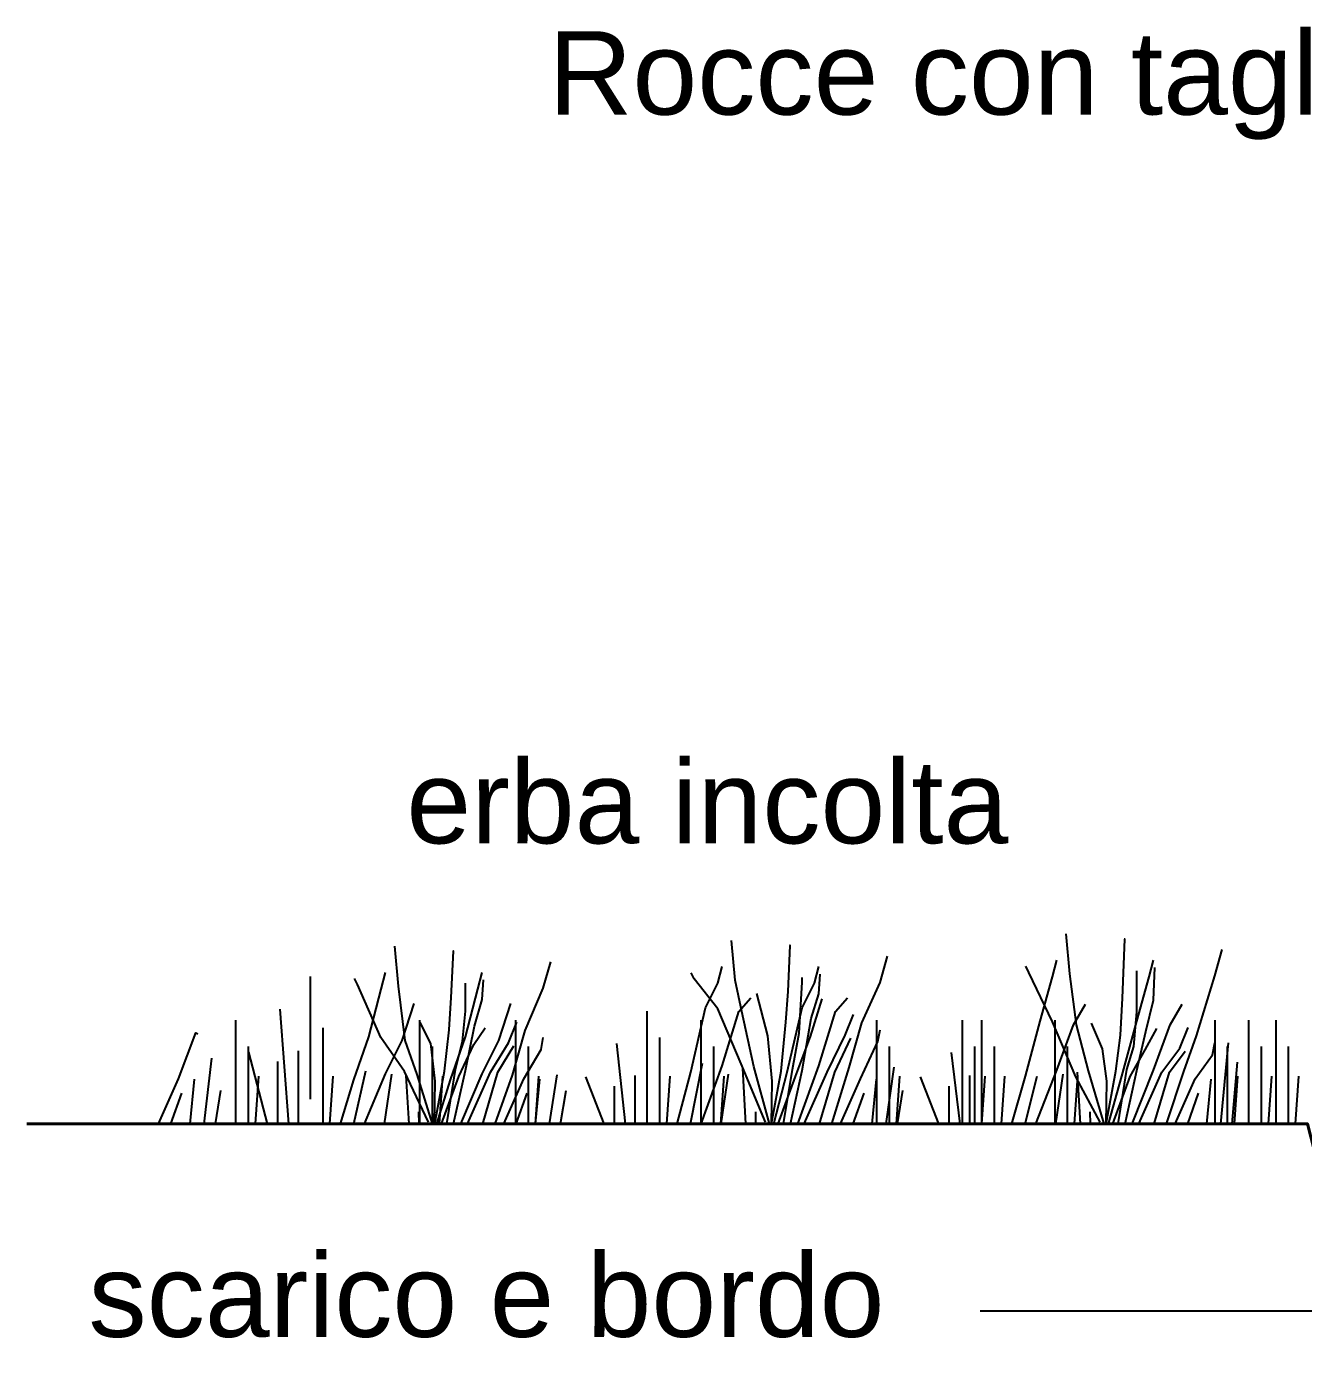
# Model space of a CAD drawing. Header units: millimetres. Extents: x 3441.7 to 3473.1, y 1370.7 to 1404.8.
# Drawn here: x 3444.22 to 3446.475, y 1384.14 to 1386.508 of the extents above; entities that cross this region are included whole.
import ezdxf

# ---------------------------------------------------------------- set-up
doc = ezdxf.new("R2010")
doc.units = ezdxf.units.MM
doc.layers.add('MURATURA_section_wall', color=7, linetype='Continuous', lineweight=40)
doc.layers.add('SCRITTE_txt', color=7, linetype='Continuous')
doc.layers.add('VEGETAZIONE', color=7, linetype='Continuous', true_color=0x007a00)
doc.styles.get("Standard").update_dxf_attribs({"font": 'arial.ttf'})

msp = doc.modelspace()

# ---------------------------------------------------------------- linework, layer by layer
at = {"layer": 'MURATURA_section_wall'}
msp.add_lwpolyline([(3446.59238, 1384.14015), (3446.48247, 1384.57027), (3444.22014, 1384.57027)], dxfattribs=at)
at = {"layer": 'SCRITTE_txt'}
msp.add_line((3446.77047, 1384.23902), (3445.90452, 1384.23902), dxfattribs=at)
at = {"layer": 'VEGETAZIONE'}
for p, q in [((3444.72051, 1384.83023), (3444.72051, 1384.61388)), ((3444.58908, 1384.75348), (3444.58908, 1384.57027)), ((3444.68296, 1384.57027), (3444.66771, 1384.77278)), ((3444.91408, 1384.75348), (3444.91408, 1384.57027)), ((3445.08373, 1384.75348), (3445.08373, 1384.57027)), ((3445.31542, 1384.76934), (3445.31542, 1384.57027)), ((3445.41077, 1384.75348), (3445.41077, 1384.57027)), ((3445.72146, 1384.75348), (3445.72146, 1384.57027)), ((3445.87223, 1384.75348), (3445.87223, 1384.57027)), ((3445.90656, 1384.75348), (3445.90656, 1384.57027)), ((3446.03591, 1384.75348), (3446.03591, 1384.57027)), ((3446.31856, 1384.75348), (3446.31856, 1384.57027)), ((3446.37844, 1384.75348), (3446.37844, 1384.57027)), ((3446.42635, 1384.75348), (3446.42635, 1384.57027)), ((3444.7428, 1384.73973), (3444.7428, 1384.57027)), ((3444.61137, 1384.70659), (3444.61137, 1384.57027)), ((3444.93637, 1384.70659), (3444.93637, 1384.57027)), ((3445.10602, 1384.70659), (3445.10602, 1384.57027)), ((3445.27788, 1384.57027), (3445.26263, 1384.71189)), ((3445.33772, 1384.72244), (3445.33772, 1384.57027)), ((3445.43306, 1384.70659), (3445.43306, 1384.57027)), ((3445.74375, 1384.70659), (3445.74375, 1384.57027)), ((3445.89452, 1384.70659), (3445.89452, 1384.57027)), ((3445.92885, 1384.70659), (3445.92885, 1384.57027)), ((3446.0582, 1384.70659), (3446.0582, 1384.57027)), ((3446.32944, 1384.57027), (3446.34328, 1384.7132)), ((3446.34085, 1384.70659), (3446.34085, 1384.57027)), ((3446.40073, 1384.70659), (3446.40073, 1384.57027)), ((3446.44864, 1384.70659), (3446.44864, 1384.57027)), ((3444.53336, 1384.57027), (3444.5472, 1384.68609)), ((3444.64542, 1384.57027), (3444.61257, 1384.69688)), ((3444.66302, 1384.68047), (3444.66302, 1384.57027)), ((3444.69939, 1384.69922), (3444.69939, 1384.57027)), ((3445.86902, 1384.57027), (3445.85377, 1384.69604)), ((3446.34927, 1384.57027), (3446.35895, 1384.67924)), ((3444.79794, 1384.57027), (3444.81906, 1384.6635)), ((3444.85191, 1384.57027), (3444.86482, 1384.65796)), ((3445.14339, 1384.57027), (3445.15722, 1384.65646)), ((3445.29431, 1384.65562), (3445.29431, 1384.57027)), ((3445.39286, 1384.57027), (3445.41398, 1384.67728)), ((3445.44683, 1384.57027), (3445.45973, 1384.65796)), ((3445.49024, 1384.57027), (3445.48504, 1384.66849)), ((3445.7383, 1384.57027), (3445.75214, 1384.67023)), ((3445.88544, 1384.65562), (3445.88544, 1384.57027)), ((3446.03796, 1384.57027), (3446.05087, 1384.65796)), ((3446.08137, 1384.57027), (3446.07618, 1384.66117)), ((3444.50847, 1384.57027), (3444.5163, 1384.64876)), ((3444.62428, 1384.57027), (3444.63014, 1384.65445)), ((3444.7557, 1384.57027), (3444.76157, 1384.65445)), ((3444.89532, 1384.57027), (3444.89012, 1384.65472)), ((3444.94927, 1384.57027), (3444.95514, 1384.65445)), ((3445.11849, 1384.57027), (3445.12633, 1384.64876)), ((3445.11893, 1384.57027), (3445.12479, 1384.65445)), ((3445.24034, 1384.57027), (3445.20749, 1384.65327)), ((3445.25794, 1384.63686), (3445.25794, 1384.57027)), ((3445.35062, 1384.57027), (3445.35649, 1384.65445)), ((3445.44597, 1384.57027), (3445.45183, 1384.65445)), ((3445.71341, 1384.57027), (3445.72124, 1384.64876)), ((3445.75666, 1384.57027), (3445.76252, 1384.65445)), ((3445.83148, 1384.57027), (3445.79862, 1384.65327)), ((3445.84907, 1384.63686), (3445.84907, 1384.57027)), ((3445.90743, 1384.57027), (3445.91329, 1384.65445)), ((3445.94176, 1384.57027), (3445.94763, 1384.65445)), ((3445.984, 1384.57027), (3446.00511, 1384.65411)), ((3446.07111, 1384.57027), (3446.07697, 1384.65445)), ((3446.30454, 1384.57027), (3446.31238, 1384.64876)), ((3446.35376, 1384.57027), (3446.35962, 1384.65445)), ((3446.41364, 1384.57027), (3446.41951, 1384.65445)), ((3446.46155, 1384.57027), (3446.46741, 1384.65445)), ((3444.47481, 1384.57027), (3444.49417, 1384.62434)), ((3444.55319, 1384.57027), (3444.56287, 1384.62895)), ((3445.08483, 1384.57027), (3445.1042, 1384.62434)), ((3445.16322, 1384.57027), (3445.1729, 1384.62895)), ((3445.67975, 1384.57027), (3445.69911, 1384.62434)), ((3445.75813, 1384.57027), (3445.76781, 1384.62895)), ((3446.27088, 1384.57027), (3446.29025, 1384.62434)), ((3444.9133, 1384.57027), (3444.91284, 1384.59117)), ((3445.50822, 1384.57027), (3445.50776, 1384.59117)), ((3446.09936, 1384.57027), (3446.0989, 1384.59117))]:
    msp.add_line(p, q, dxfattribs=at)
for points in [[(3445.53192, 1384.57027), (3445.50468, 1384.6711), (3445.48355, 1384.7684), (3445.47139, 1384.8237), (3445.46499, 1384.89412)], [(3446.12306, 1384.57027), (3446.09582, 1384.66378), (3446.07469, 1384.74523), (3446.06253, 1384.83515), (3446.05613, 1384.90557)], [(3446.12698, 1384.57027), (3446.14383, 1384.66327), (3446.15215, 1384.72666), (3446.15599, 1384.79213), (3446.15983, 1384.8966), (3446.15855, 1384.8966)], [(3444.937, 1384.57027), (3444.90976, 1384.65733), (3444.88864, 1384.71739), (3444.87647, 1384.81341), (3444.87007, 1384.88382)], [(3444.94092, 1384.57027), (3444.95777, 1384.66327), (3444.96609, 1384.73606), (3444.96993, 1384.79356), (3444.97377, 1384.87486), (3444.97249, 1384.87486)], [(3445.53584, 1384.57027), (3445.55269, 1384.66327), (3445.56101, 1384.74984), (3445.56485, 1384.80386), (3445.56869, 1384.88516), (3445.56741, 1384.88516)], [(3446.23329, 1384.57027), (3446.26417, 1384.6625), (3446.28657, 1384.72538), (3446.31858, 1384.83131), (3446.33202, 1384.87804)], [(3445.04723, 1384.57027), (3445.07811, 1384.65605), (3445.10052, 1384.73478), (3445.13253, 1384.80957), (3445.14597, 1384.8563)], [(3445.36902, 1384.57027), (3445.39296, 1384.6615), (3445.4192, 1384.7748), (3445.44097, 1384.81858), (3445.44865, 1384.84803)], [(3445.53963, 1384.57027), (3445.56357, 1384.6615), (3445.58981, 1384.7748), (3445.61158, 1384.81858), (3445.61926, 1384.84803)], [(3445.64215, 1384.57027), (3445.67303, 1384.66982), (3445.69543, 1384.74856), (3445.72744, 1384.81986), (3445.74088, 1384.86659)], [(3445.96016, 1384.57027), (3445.9841, 1384.65418), (3446.01034, 1384.75163), (3446.03211, 1384.83003), (3446.03979, 1384.85948)], [(3446.11609, 1384.5729), (3446.07341, 1384.65305), (3446.0318, 1384.75035), (3445.99019, 1384.83771), (3445.98507, 1384.84859)], [(3446.13077, 1384.57027), (3446.15471, 1384.65418), (3446.18095, 1384.75163), (3446.20272, 1384.83003), (3446.2104, 1384.85948)], [(3446.16021, 1384.57027), (3446.18095, 1384.66455), (3446.19696, 1384.73307), (3446.2104, 1384.78829), (3446.21296, 1384.84603)], [(3444.7741, 1384.57027), (3444.79804, 1384.64772), (3444.82429, 1384.72379), (3444.84605, 1384.80829), (3444.85373, 1384.83773)], [(3444.93003, 1384.5729), (3444.88736, 1384.66245), (3444.84575, 1384.72251), (3444.80414, 1384.81597), (3444.79902, 1384.82685)], [(3444.94472, 1384.57027), (3444.96865, 1384.64772), (3444.9949, 1384.72379), (3445.01666, 1384.80829), (3445.02434, 1384.83773)], [(3444.97416, 1384.57027), (3444.9949, 1384.66455), (3445.0109, 1384.74246), (3445.02434, 1384.78972), (3445.0269, 1384.82429)], [(3445.52495, 1384.5729), (3445.48227, 1384.67622), (3445.44066, 1384.77352), (3445.39906, 1384.82626), (3445.39394, 1384.83715)], [(3445.55681, 1384.57027), (3445.57253, 1384.66583), (3445.58469, 1384.72999), (3445.58981, 1384.82025), (3445.58981, 1384.82882)], [(3445.56907, 1384.57027), (3445.58981, 1384.66455), (3445.60582, 1384.75624), (3445.61926, 1384.80002), (3445.62182, 1384.83459)], [(3446.14795, 1384.57027), (3446.16367, 1384.66583), (3446.17583, 1384.70682), (3446.18095, 1384.76781), (3446.18095, 1384.84027)], [(3444.9619, 1384.57027), (3444.97761, 1384.66583), (3444.98978, 1384.71622), (3444.9949, 1384.76924), (3444.9949, 1384.81853)], [(3445.53553, 1384.57027), (3445.53668, 1384.64535), (3445.529, 1384.72551), (3445.5098, 1384.80041)], [(3444.81642, 1384.57027), (3444.85373, 1384.65861), (3444.88318, 1384.71739), (3444.9043, 1384.78268)], [(3444.98703, 1384.57027), (3445.02434, 1384.65861), (3445.05379, 1384.71739), (3445.07491, 1384.78268)], [(3445.41133, 1384.57027), (3445.44865, 1384.67238), (3445.47809, 1384.7684), (3445.49922, 1384.79298)], [(3445.54773, 1384.57027), (3445.57829, 1384.65367), (3445.60454, 1384.72423), (3445.62502, 1384.79081)], [(3445.58194, 1384.57027), (3445.61926, 1384.67238), (3445.64871, 1384.7684), (3445.66983, 1384.79298)], [(3446.00247, 1384.57027), (3446.03979, 1384.66506), (3446.06923, 1384.74523), (3446.09036, 1384.78125)], [(3446.17308, 1384.57027), (3446.2104, 1384.66506), (3446.23984, 1384.74523), (3446.26097, 1384.78125)], [(3445.59344, 1384.57027), (3445.63398, 1384.66135), (3445.66599, 1384.72679), (3445.68071, 1384.76328)], [(3444.45263, 1384.57027), (3444.48793, 1384.64983), (3444.51866, 1384.73113), (3444.5225, 1384.72929)], [(3444.94061, 1384.57027), (3444.94177, 1384.64535), (3444.93409, 1384.71174), (3444.91488, 1384.74939)], [(3444.95282, 1384.57027), (3444.98338, 1384.65367), (3445.00962, 1384.71046), (3445.03011, 1384.73979)], [(3444.99853, 1384.57027), (3445.03907, 1384.66135), (3445.07107, 1384.71302), (3445.0858, 1384.74951)], [(3445.65757, 1384.57027), (3445.69287, 1384.64983), (3445.7236, 1384.71527), (3445.72744, 1384.73639)], [(3446.12666, 1384.57027), (3446.12782, 1384.64535), (3446.12014, 1384.70234), (3446.10094, 1384.74796)], [(3446.13887, 1384.57027), (3446.16943, 1384.65367), (3446.19568, 1384.70106), (3446.21616, 1384.73836)], [(3446.18458, 1384.57027), (3446.22512, 1384.66135), (3446.25713, 1384.70362), (3446.27185, 1384.74011)], [(3445.02552, 1384.57027), (3445.05251, 1384.66135), (3445.08068, 1384.7079)], [(3445.06265, 1384.57027), (3445.09796, 1384.64983), (3445.12868, 1384.7015), (3445.13253, 1384.72262)], [(3445.62044, 1384.57027), (3445.64743, 1384.66135), (3445.67559, 1384.72167)], [(3446.24871, 1384.57027), (3446.28401, 1384.64983), (3446.31474, 1384.6921), (3446.31858, 1384.71322)], [(3446.21158, 1384.57027), (3446.23856, 1384.66135), (3446.26673, 1384.6985)]]:
    msp.add_lwpolyline(points, dxfattribs=at)

# ---------------------------------------------------------------- texts
at = {"layer": 'SCRITTE_txt', "char_height": 0.1472382, "attachment_point": 2}
for s, insert, width in [('Rocce con taglio 600x300x200 mm', (3446.74785, 1386.50038), 3.3799323), ('{\\fArial|b0|i0|c0|p34;erba incolta}', (3445.4223, 1385.2128), 1.1412769), ('{\\fArial|b0|i0|c0|p34;scarico e bordo}', (3445.03211, 1384.34097), 1.5447387)]:
    msp.add_mtext(s, dxfattribs=dict(at, insert=insert, width=width))

doc.saveas('drawing.dxf')
